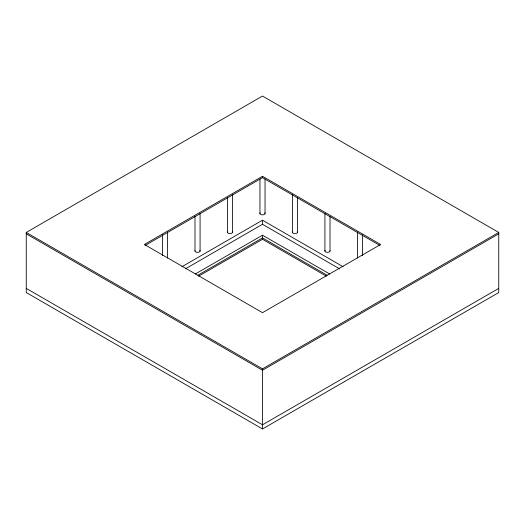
<?xml version="1.0" encoding="UTF-8"?>
<svg xmlns="http://www.w3.org/2000/svg" width="525" height="525" viewBox="0 0 525 525"><rect width="100%" height="100%" fill="white"/><g stroke="black" fill="none" stroke-linecap="round" stroke-linejoin="round"><path stroke-width="0.79" d="M329.654 273.971L262.5 235.2L262.5 239.288L326.287 276.117M26.25 232.45L262.5 96.049L498.75 232.45L498.75 292.55L262.5 428.951L26.25 292.55L26.25 232.45L262.5 368.845L498.75 232.45M262.5 176.275L144.375 244.473L262.5 312.67L380.625 244.473L262.5 176.275L262.5 177.66L379.916 245.451M145.084 245.451L262.5 177.66M181.867 266.752L262.5 220.198L343.133 266.752M185.397 268.866L262.5 224.287L339.603 268.866M195.346 273.971L262.5 235.2M198.004 275.166L262.5 237.923L326.996 275.166M198.713 276.117L262.5 239.288M498.75 233.835L262.5 370.23L26.25 233.835M498.75 288.396L262.5 424.791L26.25 288.396M362.499 234.859L362.499 255.616M357.407 232.03L357.407 258.057M330.015 216.53L330.015 251.075M324.923 213.275L324.923 251.075M297.531 197.348L297.531 232.326M292.438 194.519L292.438 232.326M265.046 179.018L265.046 213.57M262.5 220.198L262.5 224.352M262.5 368.845L262.5 428.951M259.954 179.018L259.954 213.57M232.562 194.519L232.562 232.326M227.469 197.348L227.469 232.326M200.077 213.275L200.077 251.075M194.985 216.53L194.985 251.075M167.593 232.03L167.593 258.057M162.501 234.859L162.501 255.616M297.36 231.564A2.566 1.483 0 0 1 294.984 233.612A2.566 1.483 0 0 1 292.609 231.564M330.015 250.694A2.566 1.483 0 0 1 327.134 252.354A2.566 1.483 0 0 1 325.093 250.32M199.907 250.32A2.566 1.483 0 0 1 197.866 252.354A2.566 1.483 0 0 1 194.985 250.694M232.391 231.564A2.566 1.483 0 0 1 230.016 233.612A2.566 1.483 0 0 1 227.64 231.564M264.876 212.809A2.566 1.483 0 0 1 262.5 214.856A2.566 1.483 0 0 1 260.124 212.809"/></g></svg>
